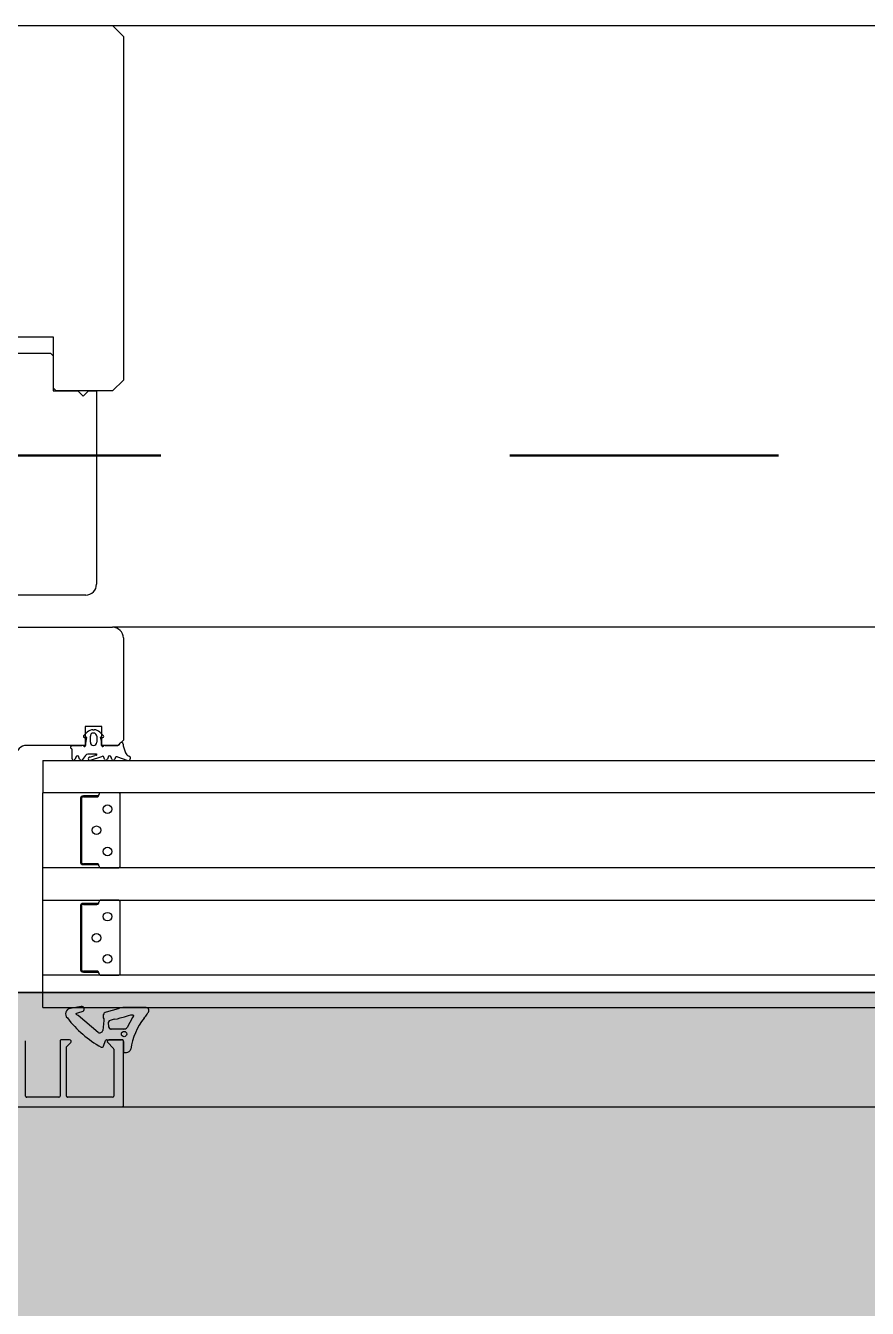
# Model space of a CAD drawing. Header units: centimetres. Extents: x 0.3 to 84.3, y 0.3 to 59.7.
# Drawn here: x 42.3296 to 42.6432, y 16.1421 to 16.6197 of the extents above; entities that cross this region are included whole.
import ezdxf

# ---------------------------------------------------------------- set-up
doc = ezdxf.new("R2010")
doc.units = ezdxf.units.CM
for name, pattern in [('AUSGEZOGEN', [0]), ('LINIE_23', [0.79, 0.4, -0.13, 0, -0.13, 0, -0.13]), ('PHANTOM', [63.50000000000001, 31.75, -6.35, 6.35, -6.35, 6.35, -6.35]), ('PUNKT', [6.35, 0, -6.35]), ('RAND', [44.449999999999996, 12.7, -6.35, 12.7, -6.35, 0, -6.35]), ('VERDECKT', [9.524999999999999, 6.35, -3.175])]:
    doc.linetypes.add(name, pattern=pattern)
for name, color, linetype, lineweight in [('Bauachsen grob', 7, 'RAND', 25), ('Bodenplatte', 7, 'AUSGEZOGEN', 35), ('Decke', 7, 'AUSGEZOGEN', 35), ('Fenster', 7, 'AUSGEZOGEN', 35), ('Wand Beton bewehrt', 7, 'AUSGEZOGEN', 35)]:
    doc.layers.add(name, color=color, linetype=linetype, lineweight=lineweight)

msp = doc.modelspace()

# ---------------------------------------------------------------- hatches: boundary and pattern name
at = {"layer": 'Bodenplatte', "linetype": 'AUSGEZOGEN', "lineweight": 25, "true_color": 0xe0ffe0}
msp.add_hatch(color=254, dxfattribs=at).paths.add_polyline_path([(32.2359992861748, 16.2597363417714), (32.2359992861748, 16.09973634534768), (63.43599858880054, 16.09973634534768), (63.43599858880054, 16.2597363417714)])

# ---------------------------------------------------------------- linework, layer by layer
at = {"layer": 'Bauachsen grob', "color": 32, "linetype": 'LINIE_23', "lineweight": 50, "true_color": 0xc36e14}
msp.add_line((22.93999949395658, 16.45973633730105), (73.13199837207799, 16.45973633730105), dxfattribs=at)
at = {"layer": 'Bodenplatte', "color": 92, "linetype": 'VERDECKT', "lineweight": 35, "true_color": 0x00c600}
msp.add_line((63.43599858880054, 16.2597363417714), (32.2359992861748, 16.2597363417714), dxfattribs=at)
at = {"layer": 'Decke', "color": 92, "linetype": 'PHANTOM', "lineweight": 35, "true_color": 0x00c600}
msp.add_line((32.2359992861748, 16.2597363417714), (63.43599858880049, 16.2597363417714), dxfattribs=at)
at = {"layer": 'Fenster', "color": 7, "linetype": 'AUSGEZOGEN', "lineweight": 25}
for p, q in [((42.22000025015151, 16.61973570238174), (42.36200024697737, 16.61973594937713)), ((42.36200024697737, 16.61973594937713), (42.36600025384558, 16.61573595642417)), ((42.36200024697737, 16.61973594937713), (45.43399898422014, 16.61973552743312)), ((42.36600025384558, 16.61573595642417), (42.36600047648932, 16.48773595928538)), ((42.34000044924005, 16.50373591370322), (42.32000044968711, 16.50373587891513)), ((42.34000048228873, 16.48473591412789), (42.34000044924005, 16.50373591370322)), ((42.32110046009893, 16.49773588096259), (42.33890045970103, 16.49773591192402)), ((42.33890045970103, 16.49773591192402), (42.33990046141809, 16.49673591368578)), ((42.33990046141809, 16.49673591368578), (42.33990048403035, 16.48373591397636)), ((42.36600047648932, 16.48773595928538), (42.36200048353635, 16.4837359524172)), ((42.33990048403035, 16.48373591397636), (42.34900048382695, 16.48373592980493)), ((42.34100048400578, 16.48373591588971), (42.34000048228873, 16.48473591412789)), ((42.36200048353635, 16.4837359524172), (42.34100048400578, 16.48373591588971)), ((42.34900048382695, 16.48373592980493), (42.35100048726106, 16.4817359333284)), ((42.35100048726106, 16.4817359333284), (42.35300048373752, 16.48373593676256)), ((42.35300048373752, 16.48373593676256), (42.35600048367046, 16.48373594198074)), ((42.35600048367046, 16.48373594198074), (42.35600060890759, 16.41173594359021)), ((42.35200061595462, 16.40773593672198), (42.30515721370102, 16.40773585524239)), ((42.28300063813965, 16.39573568283986), (42.36200063569609, 16.39573582043413)), ((45.28400157150052, 16.39573584822393), (42.36200063569487, 16.39573653107482)), ((42.36600064257201, 16.39173582750864), (42.36600070895783, 16.35373582834923)), ((42.35800070041638, 16.35873581428495), (42.35180070055497, 16.35873580347184)), ((42.35180070055497, 16.35873580347184), (42.35180071276338, 16.3517358036283)), ((42.35800071262476, 16.35173581444142), (42.35800070041638, 16.35873581428495)), ((42.35121534950978, 16.35531910421592), (42.35255292883437, 16.35665846515721)), ((42.35199847936998, 16.35486355279478), (42.35169860296037, 16.35469017276387)), ((42.35370125964319, 16.35293921309162), (42.353702735675, 16.35515253042186)), ((42.35467447516007, 16.3575387810407), (42.35512693004273, 16.35753846078724)), ((42.35610232398761, 16.35513799584965), (42.3561009173023, 16.3529376789657)), ((42.35724770569286, 16.35665847310174), (42.35858528955043, 16.35531911668737)), ((42.35810203822838, 16.35469018359977), (42.35780216123195, 16.35486356261577)), ((42.36600070895783, 16.35373582834923), (42.36400071249065, 16.35173582490574)), ((42.35180071276338, 16.3517358036283), (42.33000071325063, 16.35173576560788)), ((42.34690069196163, 16.35173579453963), (42.35052135472804, 16.35173580206638)), ((42.34690072092891, 16.34673579511805), (42.34690071516607, 16.35021927052885)), ((42.35582298112578, 16.34853581090384), (42.35279263317068, 16.34853580577592)), ((42.36400071249065, 16.35173582490574), (42.35800071262476, 16.35173581444142)), ((42.35927929645949, 16.3517358168866), (42.36391077972243, 16.3517358245269)), ((42.3644022705468, 16.35199167951424), (42.36480921954968, 16.35257286507299)), ((42.36590071134083, 16.35222882741096), (42.36590071167118, 16.35203359271795)), ((42.36590071167118, 16.35203359271795), (42.36590071200084, 16.35183878331245)), ((42.36591633530666, 16.35158928893307), (42.36683216276414, 16.3489978395839)), ((42.33600072302814, 16.34613577622813), (42.33600074390098, 16.33413577649635)), ((42.33600072302883, 16.34613537177789), (45.31000266424965, 16.34613477937778)), ((42.34829695140439, 16.34738915231479), (42.3480802766611, 16.34658050569046)), ((42.34967273985011, 16.34658050838526), (42.34945606237005, 16.34738915427625)), ((42.35192660863236, 16.34803580432154), (42.35077191080845, 16.34643580167558)), ((42.35357128649042, 16.34742541244246), (42.35531494872097, 16.34804368266087)), ((42.35788747761825, 16.34749111062693), (42.35358844372493, 16.34613580671767)), ((42.35892087350468, 16.34658052456566), (42.35870419602461, 16.34738917045661)), ((42.3602966592136, 16.34738917315135), (42.36007998447033, 16.34658052652708)), ((42.36167244765937, 16.34658052922187), (42.36145577017925, 16.34738917511282)), ((42.36295461742358, 16.34703979598071), (42.36283155862498, 16.34658053118332)), ((42.36747197321743, 16.34613583082537), (42.3639316852238, 16.34733393200609)), ((42.36798444267265, 16.34779854772701), (42.36851938382911, 16.34745317166217)), ((42.33600079260431, 16.30613577712229), (42.33600074390098, 16.33413577649635)), ((45.3100026851225, 16.33413477964605), (42.33600074390168, 16.33413537204615)), ((42.36406074327373, 16.33413582530407), (42.35770074341591, 16.33413581424147)), ((42.35000074767564, 16.33178580090057), (42.35000078820374, 16.30848580142142)), ((42.35036074766759, 16.33178580152676), (42.35036078819572, 16.30848580204761)), ((42.35036078819572, 16.30848580204761), (42.35036074766759, 16.33178580152676)), ((42.35678074554117, 16.33292581266824), (42.35114074566724, 16.33292580285798)), ((42.35614074618164, 16.33256581156311), (42.3511407462934, 16.33256580286607)), ((42.3511407462934, 16.33256580286607), (42.35614074618164, 16.33256581156311)), ((42.35678074558615, 16.33289994273269), (42.35678074554117, 16.33292581266824)), ((42.35692074479008, 16.33335581290217), (42.35692074479008, 16.33335581290217)), ((42.36484079060289, 16.30691582726927), (42.36484074461304, 16.33335582667824)), ((42.33600081347716, 16.29413577739056), (42.33600079260431, 16.30613577712229)), ((45.31000273382583, 16.30613478027199), (42.33600079260501, 16.306135372672)), ((42.35114078953501, 16.30770580342174), (42.35614078942324, 16.30770581211878)), ((42.35614078942324, 16.30770581211878), (42.35114078953501, 16.30770580342174)), ((42.3511407901612, 16.30734580342983), (42.35678079003512, 16.30734581324005)), ((42.35678079003512, 16.30734581324005), (42.3567807899901, 16.30737168317569)), ((42.35692079076255, 16.30692581349299), (42.35692079076255, 16.30692581349299)), ((42.3577007921192, 16.30613581486737), (42.36406079197708, 16.30613582592996)), ((42.33600086218046, 16.2661357780164), (42.33600081347716, 16.29413577739056)), ((42.33600081347786, 16.29413537294027), (45.31000275469868, 16.29413478054021)), ((42.35000081725181, 16.29178580179473), (42.35000085777994, 16.26848580231554)), ((42.35036081724376, 16.29178580242092), (42.35036085777188, 16.26848580294173)), ((42.35036085777188, 16.26848580294173), (42.35036081724376, 16.29178580242092)), ((42.35678081511733, 16.2929258135624), (42.35114081524341, 16.29292580375218)), ((42.35614081575782, 16.29256581245723), (42.35114081586958, 16.29256580376023)), ((42.35114081586958, 16.29256580376023), (42.35614081575782, 16.29256581245723)), ((42.35678081516232, 16.29289994362676), (42.35678081511733, 16.2929258135624)), ((42.35692081436625, 16.29335581379628), (42.35692081436625, 16.29335581379628)), ((42.36406081284991, 16.29413582619818), (42.35770081299208, 16.29413581513559)), ((42.36484086017907, 16.26691582816339), (42.3648408141892, 16.29335582757235)), ((42.35114085911116, 16.2677058043159), (42.3561408589994, 16.26770581301289)), ((42.3561408589994, 16.26770581301289), (42.35114085911116, 16.2677058043159)), ((42.35114085973737, 16.26734580432399), (42.3567808596113, 16.26734581413416)), ((42.3567808596113, 16.26734581413416), (42.3567808595663, 16.26737168406981)), ((42.33600088305333, 16.25413577828463), (42.33600086218046, 16.2661357780164)), ((45.31000280340197, 16.26613478116606), (42.33600086218117, 16.26613537356616)), ((42.35692086033871, 16.26692581438706), (42.35692086033871, 16.26692581438706)), ((42.35770086169539, 16.26613581576148), (42.36406086155324, 16.26613582682412)), ((42.33600088305403, 16.25413537383438), (45.31000282427485, 16.25413478143433)), ((42.350286203462, 16.25457191635169), (42.34633347171222, 16.25377727033706)), ((42.36404497494367, 16.25365473450957), (42.35955076125374, 16.25238232489174)), ((42.37452230976833, 16.25412623825914), (42.36637639604354, 16.25412622409008)), ((42.3483860357699, 16.25167697564762), (42.34846324297999, 16.25188753321704)), ((42.34853181162098, 16.25148640507719), (42.3483860357699, 16.25167697564762)), ((42.34846324297999, 16.25188753321704), (42.34869241087036, 16.25205921845286)), ((42.3487070357843, 16.25137900231262), (42.34853181162098, 16.25148640507719)), ((42.34869241087036, 16.25205921845286), (42.34940116498564, 16.25235397414195)), ((42.34911616221481, 16.25123377795594), (42.3487070357843, 16.25137900231262)), ((42.35660128203111, 16.24485970835572), (42.34911616221481, 16.25123377795594)), ((42.34940116498564, 16.25235397414195), (42.35068039078762, 16.25261114667455)), ((42.35871872010064, 16.24926622836388), (42.35829868721736, 16.2456048718177)), ((42.3587187188351, 16.24999379902347), (42.35871872010064, 16.24926622836388)), ((42.36068575399087, 16.2492241867205), (42.36031245430192, 16.24857266873087)), ((42.36031245430192, 16.24857266873087), (42.36044978302208, 16.24691405026971)), ((42.362590438278, 16.24975270370037), (42.36068575399087, 16.2492241867205)), ((42.36259229501707, 16.24975271036574), (42.36377364491814, 16.24996320052306)), ((42.36377364491814, 16.24996320052306), (42.36481136675484, 16.25025028833989)), ((42.36481136675484, 16.25025028833989), (42.36638609390431, 16.25073357106676)), ((42.36638609390431, 16.25073357106676), (42.3679060805469, 16.25117800409526)), ((42.36936470895222, 16.25044248208597), (42.36737319906717, 16.24669713386993)), ((42.3679060805469, 16.25117800409526), (42.36878456205774, 16.25139115327147)), ((42.36878456205774, 16.25139115327147), (42.36963459579116, 16.25144445662614)), ((42.36981129452408, 16.25107108063017), (42.36936470895222, 16.25044248208597)), ((42.36963459579116, 16.25144445662614), (42.36981129452408, 16.25107108063017)), ((42.37489700522725, 16.25172481850741), (42.37516318456534, 16.25215692729762)), ((42.36044978302208, 16.24691405026971), (42.36081864039486, 16.24634654520769)), ((42.36081864039486, 16.24634654520769), (42.36098967059714, 16.24626680881911)), ((42.36098967059714, 16.24626680881911), (42.36113885033413, 16.24621211871113)), ((42.36113885033413, 16.24621211871113), (42.36128381923685, 16.24616925788396)), ((42.36128381923685, 16.24616925788396), (42.36136943708222, 16.24614807925055)), ((42.36136943708222, 16.24614807925055), (42.36149177624227, 16.24612514634873)), ((42.36612480807317, 16.24612515802123), (42.36149177624247, 16.24612514634873)), ((42.32960094075322, 16.22113576958596), (42.32960090492152, 16.24173576871545)), ((42.34240098749783, 16.24173579058211), (42.34240102332955, 16.22113579185048)), ((42.3460009867216, 16.24213579683501), (42.34280098679315, 16.2421357912689)), ((42.34480099092854, 16.23948726624281), (42.34642525256246, 16.24111153352715)), ((42.34480102284917, 16.22113579602501), (42.34480099092854, 16.23948726624281)), ((42.358619588842, 16.23972099639387), (42.35939921885989, 16.24186302464727)), ((42.35977509517975, 16.24212621264651), (42.3653385093674, 16.24212622232353)), ((42.36017672411763, 16.2411115582544), (42.36222525577246, 16.23906303372605)), ((42.36560098628348, 16.24213583173519), (42.36060098639524, 16.24213582303824)), ((42.36240099243783, 16.23863876997252), (42.36240102288252, 16.22113582663856)), ((42.36600090496892, 16.24146382902637), (42.36600091138892, 16.23777291514916)), ((42.36600102906387, 16.21753583217301), (42.36600098697029, 16.24173583243992)), ((42.36640091207575, 16.2373729158539), (42.36715329013282, 16.23737291716257)), ((42.34200102403429, 16.22073579116364), (42.33000094144006, 16.22073577029069)), ((42.36200102358719, 16.22073582595176), (42.34520102353596, 16.22073579672974)), ((42.21640091905497, 16.21713557196686), (42.36560102976858, 16.21713583148617)), ((42.36560102976858, 16.21713583148617), (45.28040280601652, 16.21713513611308))]:
    msp.add_line(p, q, dxfattribs=at)
for centre, radius in [((42.36008075406003, 16.3279858185187), 0.001599999964237213), ((42.35596076780645, 16.32013581152782), 0.001599999964237213), ((42.36008078136868, 16.31228581886961), 0.001599999964237213), ((42.36008082363622, 16.28798581941282), 0.001599999964237213), ((42.35596083738265, 16.28013581242193), 0.001599999964237213), ((42.36008085094485, 16.27228581976378), 0.001599999964237213), ((42.36626465904936, 16.24428061230655), 0.0009951991738439434)]:
    msp.add_circle(centre, radius, dxfattribs=at)
for centre, radius, start, end in [((42.352000608997, 16.41173593663256), 0.003999999910593032, 270.0000996604695, 9.966504635886799e-05), ((42.36200064266142, 16.39173582052353), 0.003999999910593032, 0.0001000555691388138, 90.00009977110194), ((42.35149834809735, 16.35503642747916), 0.0003999929225092771, 135.0325994355863, 300.04274927196), ((42.35991235672952, 16.35213622606597), 0.008021383202948764, 161.7764378378498, 182.7210514083652), ((42.35209862449475, 16.35469046021121), 0.0001999752196213105, 346.7770126620443, 120.0521256801211), ((42.354676436485, 16.35453745103541), 0.003001330646088998, 90.03744194232387, 135.0336595427266), ((42.3549024906891, 16.35513880094608), 0.001199833568615641, 359.9615541389227, 179.3443605814433), ((42.35512497958706, 16.35453822525551), 0.003000236165644155, 44.96653436976023, 89.9627519701555), ((42.35770201669305, 16.35469046969337), 0.000199975219618, 59.94806823127073, 193.2231812514324), ((42.34988829310287, 16.35213620910321), 0.008021383202929644, 357.2798179767165, 18.22375607454521), ((42.3583022919195, 16.35503643899287), 0.0003999929225091269, 239.9574446395011, 44.96759447738631), ((42.33000072022688, 16.34773576569723), 0.003999999910593032, 90.00009992712722, 180.000099927996), ((42.34690069320894, 16.35113579455296), 0.000599999986588471, 90.00011910778919, 246.4231941595008), ((42.34650071517499, 16.35021926985195), 0.0003999999910624642, 9.695876946011851e-05, 66.42319415877158), ((42.35052135642024, 16.35073580208872), 0.0009999999776518973, 45.62234219278618, 90.00009695592931), ((42.35150048411874, 16.35173643463417), 0.0003999845012336788, 225.6223425232079, 2.721051738625676), ((42.35279263486289, 16.34753580579817), 0.0009999999776428021, 90.00009695633642, 150.0000969564615), ((42.35490109262355, 16.35294493866876), 0.00119984664144861, 180.2734121512668, 359.6533282910281), ((42.35593776073128, 16.34834857821856), 0.0002196142897805106, 270.1833570913649, 121.5096249565222), ((42.3583001670609, 16.35173644614328), 0.0003999845071054933, 177.2655964151571, 314.3778517199222), ((42.35927929815168, 16.35073581690893), 0.0009999999776539726, 90.00009695633642, 134.3778517197414), ((42.36391077873264, 16.35233582451345), 0.0005999999865911402, 270.0000945169273, 325.000099654864), ((42.36530071136382, 16.35222872007366), 0.0005999999865903835, 0.01024995334442176, 145.0000996551418), ((42.3679007119562, 16.35183878669681), 0.001999999955336423, 180.0000969550104, 187.1662544257738), ((42.36846575854239, 16.34941419746896), 0.001685819994912878, 194.2986675814699, 253.4107559553338), ((42.34750072091548, 16.34673579613336), 0.0005999999865896489, 180.0000969550104, 345.0000969559886), ((42.34887650714998, 16.34723386187187), 0.0005999999865885807, 15.00009695651555, 165.000096956492), ((42.35025229507012, 16.34673580078956), 0.0005999999865883179, 195.0000969561878, 330.0000969566063), ((42.35354903240092, 16.34678019937409), 0.0006455967380041498, 88.02459031163397, 273.4998742774231), ((42.35577244027962, 16.34702083542988), 0.001120497650215132, 81.47915525643116, 114.0976605985651), ((42.35827470681473, 16.34727085236681), 0.000445488666257836, 15.40211434108151, 150.3685246823256), ((42.35950042872474, 16.34673581696997), 0.0005999999865885974, 195.0000969563399, 345.0000969563163), ((42.3608762149592, 16.34723388270849), 0.000599999986592597, 15.00009695633992, 165.000096956492), ((42.36225200287937, 16.34673582162617), 0.0005999999865885974, 195.0000969565155, 345.0000969563163), ((42.36353417316919, 16.3468845055378), 0.0005999999865881322, 48.50764522849406, 165.0000969559886), ((42.367754225712, 16.34698647907492), 0.000896252707212366, 251.6437063674293, 31.3802513783465), ((42.35770074477264, 16.33335581425885), 0.0007799999825662963, 90.00009966077484, 180.0000996613894), ((42.36406074463047, 16.33335582532144), 0.0007799999825662963, 9.966138939567454e-05, 90.0000996602529), ((42.35114074765014, 16.33178580288344), 0.001139999974518432, 90.00009966041772, 180.0000996613894), ((42.35114074765014, 16.33178580288344), 0.0007799999825662963, 90.00009966077484, 180.0000996613894), ((42.35114074765014, 16.33178580288344), 0.0007799999825653868, 90.00009966077484, 180.0000996613894), ((42.35614074482488, 16.33334581154562), 0.0007799999825663531, 270.0000996602529, 9.966138939567454e-05), ((42.35614074482488, 16.33334581154562), 0.0007799999825662963, 270.0000996602529, 325.1362617058203), ((42.35114078817827, 16.30848580340429), 0.001139999974518432, 180.0000996613894, 270.0000996607748), ((42.35114078817827, 16.30848580340429), 0.0007799999825653868, 180.0000996613894, 270.0000996607748), ((42.35114078817827, 16.30848580340429), 0.0007799999825662963, 180.0000996613894, 270.0000996607748), ((42.35614079077998, 16.30692581213615), 0.0007799999825662963, 9.966138939567454e-05, 90.0000996602529), ((42.35614079077998, 16.30692581213615), 0.0007799999825663253, 34.86393761502631, 90.00009966077484), ((42.35770079076249, 16.30691581484984), 0.0007799999825662963, 180.0000996613894, 270.0000996602529), ((42.36406079062031, 16.30691582591252), 0.0007799999825662963, 270.0000996602529, 9.966138939567454e-05), ((42.35114081722632, 16.29178580377765), 0.001139999974518432, 90.00009966041772, 180.0000996613894), ((42.35114081722632, 16.29178580377765), 0.0007799999825662963, 90.00009966077484, 180.0000996613894), ((42.35114081722632, 16.29178580377765), 0.0007799999825653868, 90.00009966077484, 180.0000996613894), ((42.35614081440109, 16.29334581243974), 0.0007799999825663531, 270.0000996602529, 9.966138939567454e-05), ((42.35614081440109, 16.29334581243974), 0.0007799999825662963, 270.0000996602529, 325.1362617060345), ((42.35770081434882, 16.293355815153), 0.0007799999825662963, 90.00009966077484, 180.0000996613894), ((42.36406081420665, 16.2933558262156), 0.0007799999825662963, 9.966138939567454e-05, 90.0000996602529), ((42.35114085775444, 16.26848580429845), 0.001139999974518432, 180.0000996613894, 270.0000996607748), ((42.35114085775444, 16.26848580429845), 0.0007799999825653868, 180.0000996613894, 270.0000996607748), ((42.35114085775444, 16.26848580429845), 0.0007799999825662963, 180.0000996613894, 270.0000996607748), ((42.35614086035616, 16.26692581303036), 0.0007799999825644772, 9.966138939567454e-05, 90.00009966077484), ((42.35614086035616, 16.26692581303036), 0.0007799999825663253, 34.86393761502631, 90.00009966077484), ((42.35770086033869, 16.26691581574395), 0.0007799999825662963, 180.0000996613894, 270.0000996602529), ((42.3640608601965, 16.26691582680663), 0.0007799999825662963, 270.0000996607748, 9.966138939567454e-05), ((42.34643855290773, 16.25178003252794), 0.002000000230956684, 93.01174090117756, 229.8574028992902), ((42.35048329655904, 16.25359153139933), 0.001000000171806752, 281.367086655242, 101.3670205277209), ((42.3663764143129, 16.24812618486334), 0.006000039226772655, 90.00017445813592, 112.8655926176375), ((42.37452231150772, 16.25312623828144), 0.0009999999776484742, 340.9742956927166, 90.00009966077484), ((42.37240360343838, 16.25385683133685), 0.003241135871724434, 328.3668996147141, 340.9742956928228), ((42.3780902304274, 16.27579842522177), 0.04168665193343189, 217.795189651537, 240.7688147242458), ((42.35997139886257, 16.25089661205706), 0.001544110949683923, 105.8079710485467, 215.7804893140127), ((42.39342593852563, 16.23484073507861), 0.0249961633308081, 142.048837763549, 171.1541477385082), ((42.36754122314209, 16.25625598577635), 0.008639386951827381, 315.6166250434525, 328.3668996146621), ((42.35717761292596, 16.24585272460444), 0.00114814570972573, 239.8697996996474, 347.5332952414232), ((42.36615663608009, 16.24770404361142), 0.001579206360546857, 268.8451579256241, 320.386544791967), ((42.34280098748888, 16.24173579127786), 0.0003999999910534824, 90.00009965975705, 180.0000996577323), ((42.34600098776523, 16.24153579684834), 0.0005999999865882603, 315.0000996609245, 90.00009966077484), ((42.35805577290081, 16.23992620742764), 0.0005999999865888938, 237.4771678805598, 340.0001064604699), ((42.35977509570779, 16.24172621717652), 0.0003999996110593226, 90.0000560602569, 160.0000691402943), ((42.36060098743888, 16.24153582305156), 0.0005999999865802238, 90.0000996594178, 225.0000996614043), ((42.3618009924512, 16.23863876892878), 0.0005999999865899486, 9.966138939567454e-05, 45.00009966140429), ((42.36533851051959, 16.24146382787416), 0.0006623944493432686, 9.9657732298288e-05, 90.00005606120317), ((42.36560098697922, 16.2417358317441), 0.000399999991059849, 9.9657732298288e-05, 90.00009966077484), ((42.36715328734979, 16.23897291712673), 0.001599999964237577, 270.0000996605204, 349.6172779763073), ((42.36640091137998, 16.23777291584492), 0.0003999999910603037, 180.0000996577323, 270.0000996607748), ((42.33000094074431, 16.22113577028162), 0.0003999999910571205, 180.0000996577323, 270.0000996607748), ((42.3420010233385, 16.22113579115466), 0.0003999999910616679, 270.0000996607748, 9.9657732298288e-05), ((42.34520102284021, 16.22113579672072), 0.0003999999910516636, 180.0000996577323, 270.0000996607748), ((42.36200102289143, 16.22113582594278), 0.0003999999910675798, 270.0000996617926, 9.9657732298288e-05), ((42.36560102907281, 16.21753583147719), 0.0003999999910534824, 270.000099659757, 9.966504635886799e-05)]:
    msp.add_arc(centre, radius, start, end, dxfattribs=at)
at = {"layer": 'Wand Beton bewehrt', "color": 180, "linetype": 'PUNKT', "lineweight": 35}
for p, q in [((45.58599898777908, 16.39973633864184), (38.99599913507703, 16.39973633864184)), ((39.22599912993613, 16.25973634177108), (45.35599899291996, 16.25973634177108))]:
    msp.add_line(p, q, dxfattribs=at)

doc.saveas('drawing.dxf')
